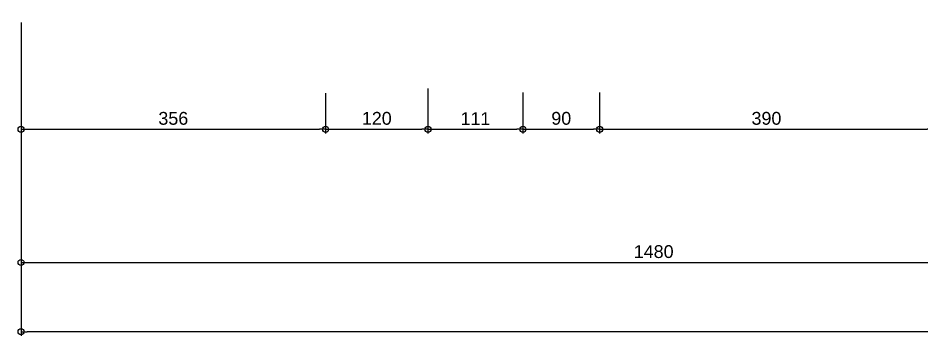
# Model space of a CAD drawing. Header units: millimetres. Extents: x 768 to 14077, y 324 to 18132.
# Drawn here: x 1634 to 2691, y 9845 to 10217 of the extents above; entities that cross this region are included whole.
import ezdxf

# ---------------------------------------------------------------- set-up
doc = ezdxf.new("R2010")
doc.units = ezdxf.units.MM
doc.styles.get("Standard").update_dxf_attribs({"font": 'arial.ttf'})
doc.dimstyles.new('1-50-2', dxfattribs={"dimtxt": 15, "dimasz": 7, "dimexe": 5, "dimexo": 5, "dimgap": 5, "dimtad": 1, "dimdec": 0, "dimtxsty": 'Standard', "dimblk": 'ORIGIN', "dimcen": 5, "dimdle": 7, "dimclrd": 256, "dimclre": 256, "dimclrt": 256, "dimadec": 0, "dimazin": 0, "dimtfac": 1, "dimtdec": 0, "dimtix": 1, "dimtmove": 0, "dimatfit": 3, "dimldrblk": 'ORIGIN', "dimfxl": 1, "dimlwd": -1, "dimlwe": -1, "dimarcsym": 0})

# ---------------------------------------------------------------- blocks, each defined once
blk = doc.blocks.new('_Origin')
at = {"color": 0, "linetype": 'ByBlock', "lineweight": -2}
blk.add_line((0, 0), (-1, 0), dxfattribs=at)
blk.add_circle((0, 0), 0.5, dxfattribs=at)
blk = doc.blocks.new('*D281')
at = {"transparency": 16777216}
for p, q in [((1637.1, 10129.1), (1637.1, 10081.7)), ((1993.3, 10129.1), (1993.3, 10081.7)), ((1644.1, 10086.7), (1986.3, 10086.7))]:
    blk.add_line(p, q, dxfattribs=at)
at = {"layer": 'Defpoints', "color": 0, "transparency": 16777216}
for p in [(1637.1, 10134.1), (1993.3, 10134.1), (1993.3, 10086.7)]:
    blk.add_point(p, dxfattribs=at)
at = {"transparency": 16777216, "xscale": 7, "yscale": 7, "zscale": 7, "rotation": 180}
blk.add_blockref('_Origin', (1637.1, 10086.7), dxfattribs=at)
at = {"transparency": 16777216, "xscale": 7, "yscale": 7, "zscale": 7}
blk.add_blockref('_Origin', (1993.3, 10086.7), dxfattribs=at)
at = {"transparency": 16777216, "insert": (1815.2, 10099.4), "char_height": 15, "attachment_point": 5}
blk.add_mtext('356', dxfattribs=at)
blk = doc.blocks.new('*D282')
at = {"transparency": 16777216}
for p, q in [((1993.3, 10129.1), (1993.3, 10081.7)), ((2113.1, 10134.6), (2113.1, 10081.7)), ((2000.3, 10086.7), (2106.1, 10086.7))]:
    blk.add_line(p, q, dxfattribs=at)
at = {"layer": 'Defpoints', "color": 0, "transparency": 16777216}
for p in [(2113.1, 10139.6), (1993.3, 10134.1), (2113.1, 10086.7)]:
    blk.add_point(p, dxfattribs=at)
at = {"transparency": 16777216, "xscale": 7, "yscale": 7, "zscale": 7, "rotation": 180}
blk.add_blockref('_Origin', (1993.3, 10086.7), dxfattribs=at)
at = {"transparency": 16777216, "xscale": 7, "yscale": 7, "zscale": 7}
blk.add_blockref('_Origin', (2113.1, 10086.7), dxfattribs=at)
at = {"transparency": 16777216, "insert": (2053.2, 10099.4), "char_height": 15, "attachment_point": 5}
blk.add_mtext('120', dxfattribs=at)
blk = doc.blocks.new('*D283')
at = {"transparency": 16777216}
for p, q in [((2113.1, 10134.6), (2113.1, 10081.7)), ((2224.1, 10129.6), (2224.1, 10081.7)), ((2120.1, 10086.7), (2217.1, 10086.7))]:
    blk.add_line(p, q, dxfattribs=at)
at = {"layer": 'Defpoints', "color": 0, "transparency": 16777216}
for p in [(2113.1, 10139.6), (2224.1, 10134.6), (2224.1, 10086.7)]:
    blk.add_point(p, dxfattribs=at)
at = {"transparency": 16777216, "xscale": 7, "yscale": 7, "zscale": 7, "rotation": 180}
blk.add_blockref('_Origin', (2113.1, 10086.7), dxfattribs=at)
at = {"transparency": 16777216, "xscale": 7, "yscale": 7, "zscale": 7}
blk.add_blockref('_Origin', (2224.1, 10086.7), dxfattribs=at)
at = {"transparency": 16777216, "insert": (2168.6, 10099.2), "char_height": 15, "attachment_point": 5}
blk.add_mtext('111', dxfattribs=at)
blk = doc.blocks.new('*D284')
at = {"transparency": 16777216}
for p, q in [((2224.1, 10129.6), (2224.1, 10081.7)), ((2313.9, 10129.6), (2313.9, 10081.7)), ((2231.1, 10086.7), (2306.9, 10086.7))]:
    blk.add_line(p, q, dxfattribs=at)
at = {"layer": 'Defpoints', "color": 0, "transparency": 16777216}
for p in [(2224.1, 10134.6), (2313.9, 10134.6), (2313.9, 10086.7)]:
    blk.add_point(p, dxfattribs=at)
at = {"transparency": 16777216, "xscale": 7, "yscale": 7, "zscale": 7, "rotation": 180}
blk.add_blockref('_Origin', (2224.1, 10086.7), dxfattribs=at)
at = {"transparency": 16777216, "xscale": 7, "yscale": 7, "zscale": 7}
blk.add_blockref('_Origin', (2313.9, 10086.7), dxfattribs=at)
at = {"transparency": 16777216, "insert": (2269, 10099.4), "char_height": 15, "attachment_point": 5}
blk.add_mtext('90', dxfattribs=at)
blk = doc.blocks.new('*D285')
at = {"transparency": 16777216}
for p, q in [((2313.9, 10129.6), (2313.9, 10081.7)), ((2704.1, 10128.7), (2704.1, 10081.7)), ((2320.9, 10086.7), (2697.1, 10086.7))]:
    blk.add_line(p, q, dxfattribs=at)
at = {"layer": 'Defpoints', "color": 0, "transparency": 16777216}
for p in [(2313.9, 10134.6), (2704.1, 10133.7), (2704.1, 10086.7)]:
    blk.add_point(p, dxfattribs=at)
at = {"transparency": 16777216, "xscale": 7, "yscale": 7, "zscale": 7, "rotation": 180}
blk.add_blockref('_Origin', (2313.9, 10086.7), dxfattribs=at)
at = {"transparency": 16777216, "xscale": 7, "yscale": 7, "zscale": 7}
blk.add_blockref('_Origin', (2704.1, 10086.7), dxfattribs=at)
at = {"transparency": 16777216, "insert": (2509, 10099.4), "char_height": 15, "attachment_point": 5}
blk.add_mtext('390', dxfattribs=at)
blk = doc.blocks.new('*D295')
at = {"transparency": 16777216}
for p, q in [((1637.1, 10211.8), (1637.1, 9844.9)), ((4815.1, 10211.8), (4815.1, 9844.9)), ((4808.1, 9849.9), (1644.1, 9849.9))]:
    blk.add_line(p, q, dxfattribs=at)
at = {"layer": 'Defpoints', "color": 0, "transparency": 16777216}
for p in [(1637.1, 10216.8), (4815.1, 10216.8), (1637.1, 9849.9)]:
    blk.add_point(p, dxfattribs=at)
at = {"transparency": 16777216, "xscale": 7, "yscale": 7, "zscale": 7, "rotation": 180}
blk.add_blockref('_Origin', (1637.1, 9849.9), dxfattribs=at)
at = {"transparency": 16777216, "xscale": 7, "yscale": 7, "zscale": 7}
blk.add_blockref('_Origin', (4815.1, 9849.9), dxfattribs=at)
at = {"transparency": 16777216, "insert": (3226.1, 9862.6), "char_height": 15, "attachment_point": 5}
blk.add_mtext('3178', dxfattribs=at)
blk = doc.blocks.new('*D296')
at = {"transparency": 16777216}
for p, q in [((1637.1, 9985.4), (1637.1, 9925.9)), ((3117.1, 9985.4), (3117.1, 9925.9)), ((1644.1, 9930.9), (3110.1, 9930.9))]:
    blk.add_line(p, q, dxfattribs=at)
at = {"layer": 'Defpoints', "color": 0, "transparency": 16777216}
for p in [(1637.1, 9990.4), (3117.1, 9990.4), (3117.1, 9930.9)]:
    blk.add_point(p, dxfattribs=at)
at = {"transparency": 16777216, "xscale": 7, "yscale": 7, "zscale": 7, "rotation": 180}
blk.add_blockref('_Origin', (1637.1, 9930.9), dxfattribs=at)
at = {"transparency": 16777216, "xscale": 7, "yscale": 7, "zscale": 7}
blk.add_blockref('_Origin', (3117.1, 9930.9), dxfattribs=at)
at = {"transparency": 16777216, "insert": (2377.1, 9943.5), "char_height": 15, "attachment_point": 5}
blk.add_mtext('1480', dxfattribs=at)

msp = doc.modelspace()

# ---------------------------------------------------------------- dimensions: what is measured, and where the dimension line sits
for base, p1, p2, picture, middle in [((1637.1, 9849.9), (4815.1, 10216.8), (1637.1, 10216.8), '*D295', (3226.1, 9862.6)), ((1993.3, 10086.7), (1637.1, 10134.1), (1993.3, 10134.1), '*D281', (1815.2, 10099.4)), ((3117.1, 9930.9), (1637.1, 9990.4), (3117.1, 9990.4), '*D296', (2377.1, 9943.5))]:
    dim = msp.add_linear_dim(base=base, p1=p1, p2=p2, dimstyle='1-50-2')
    dim.commit()
    dim.dimension.update_dxf_attribs({"geometry": picture, "text_midpoint": middle})
for base, p1, p2, picture, middle in [((2113.1, 10086.7), (1993.3, 10134.1), (2113.1, 10139.6), '*D282', (2053.2, 10099.4)), ((2224.1, 10086.7), (2113.1, 10139.6), (2224.1, 10134.6), '*D283', (2168.6, 10099.2)), ((2313.9, 10086.7), (2224.1, 10134.6), (2313.9, 10134.6), '*D284', (2269, 10099.4)), ((2704.1, 10086.7), (2313.9, 10134.6), (2704.1, 10133.7), '*D285', (2509, 10099.4))]:
    dim = msp.add_linear_dim(base=base, p1=p1, p2=p2, dimstyle='1-50-2', override={"dimtmove": 1})
    dim.commit()
    dim.dimension.update_dxf_attribs({"geometry": picture, "text_midpoint": middle})

doc.saveas('drawing.dxf')
